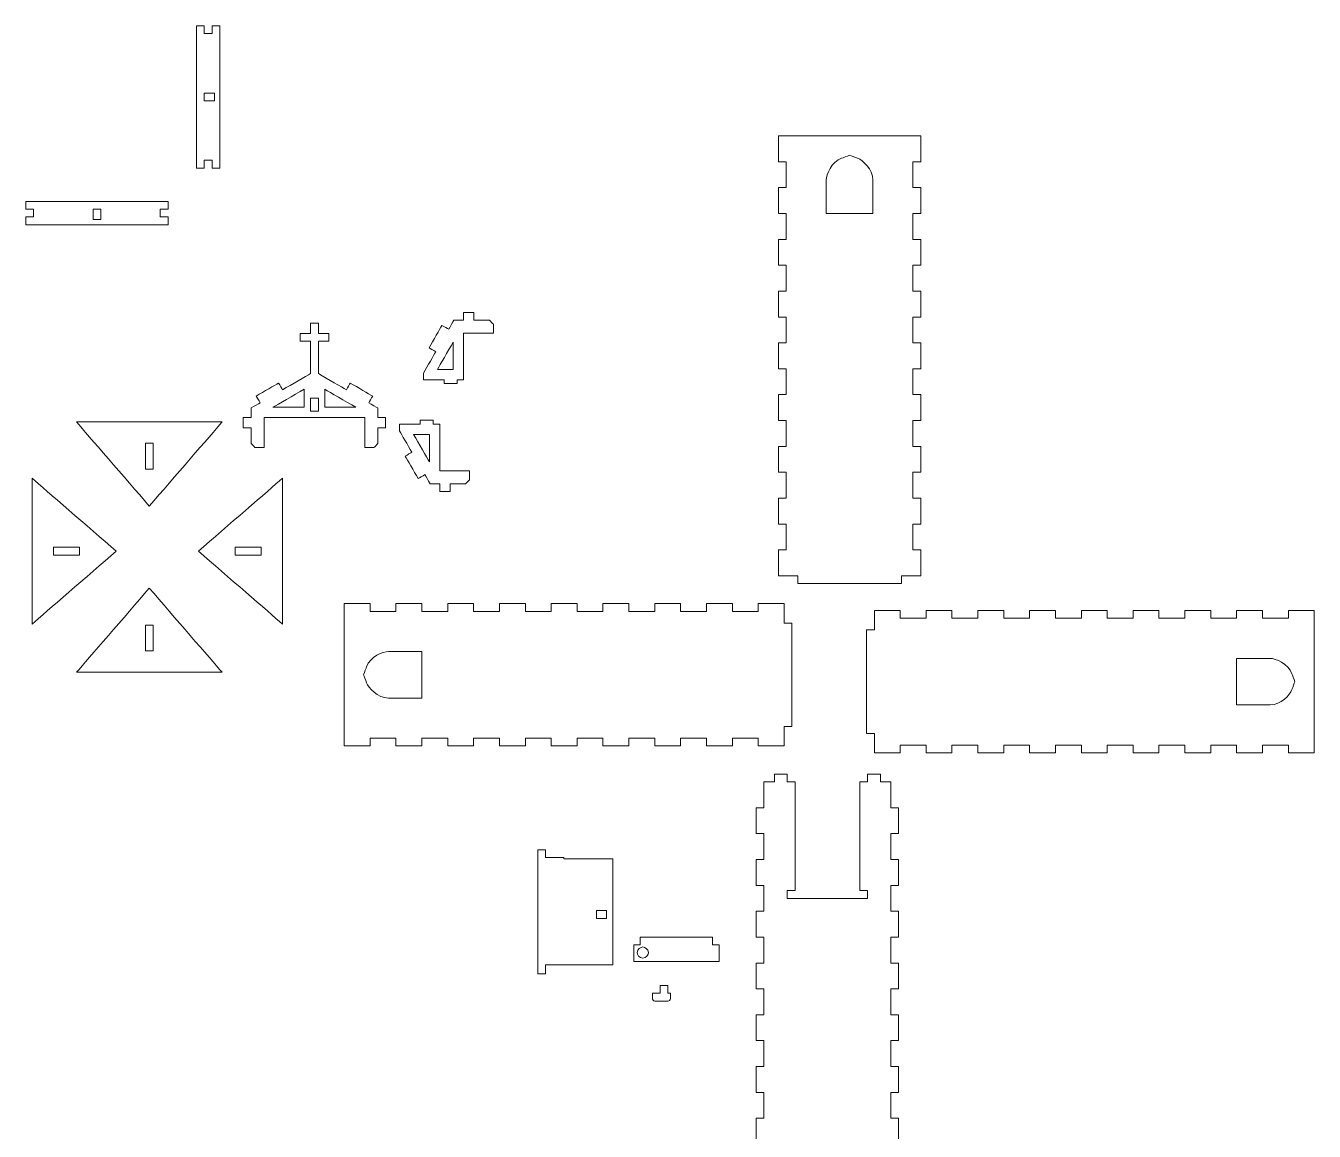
# Model space of a CAD drawing. Header units: millimetres. Extents: x -5059 to 5976, y -2595 to 3315.
# Drawn here: x 1437 to 2433, y 610 to 1464 of the extents above; entities that cross this region are included whole.
import ezdxf

# ---------------------------------------------------------------- set-up
doc = ezdxf.new("R2010")
doc.units = ezdxf.units.MM
doc.header["$MEASUREMENT"] = 0
doc.layers.add('Layer 1', color=7, linetype='Continuous')
doc.layers.add('Make2D$visible$lines', color=7, linetype='Continuous')

msp = doc.modelspace()

# ---------------------------------------------------------------- linework, layer by layer
at = {"layer": 'Layer 1', "color": 18, "lineweight": 9}
for points in [[(1575.0847, 1464.4595), (1573.0847, 1464.4595), (1570.0847, 1464.4595), (1569.0847, 1464.4595)], [(1569.0847, 1464.4595), (1569.0847, 1427.7928), (1569.0847, 1372.7928), (1569.0847, 1354.4595)], [(1575.0847, 1458.4595), (1575.0847, 1460.4595), (1575.0847, 1463.4595), (1575.0847, 1464.4595)], [(1587.0847, 1464.4595), (1585.0847, 1464.4595), (1582.0847, 1464.4595), (1581.0847, 1464.4595)], [(1581.0847, 1464.4595), (1581.0847, 1462.4595), (1581.0847, 1459.4595), (1581.0847, 1458.4595)], [(1587.0847, 1354.4595), (1587.0847, 1391.1262), (1587.0847, 1446.1262), (1587.0847, 1464.4595)], [(1581.0847, 1458.4595), (1579.0847, 1458.4595), (1576.0847, 1458.4595), (1575.0847, 1458.4595)], [(1575.0847, 1412.4595), (1575.0847, 1410.4595), (1575.0847, 1407.4595), (1575.0847, 1406.4595)], [(1583.0847, 1412.4595), (1580.418, 1412.4595), (1576.418, 1412.4595), (1575.0847, 1412.4595)], [(1575.0847, 1406.4595), (1577.7513, 1406.4595), (1581.7513, 1406.4595), (1583.0847, 1406.4595)], [(1583.0847, 1406.4595), (1583.0847, 1408.4595), (1583.0847, 1411.4595), (1583.0847, 1412.4595)], [(2018.8672, 1379.3497), (2055.5339, 1379.3497), (2110.5339, 1379.3497), (2128.8672, 1379.3497)], [(2018.8672, 1359.3497), (2018.8672, 1366.0164), (2018.8672, 1376.0164), (2018.8672, 1379.3497)], [(2128.8672, 1359.3497), (2128.8672, 1366.0164), (2128.8672, 1376.0164), (2128.8672, 1379.3497)], [(1569.0847, 1354.4595), (1571.0847, 1354.4595), (1574.0847, 1354.4595), (1575.0847, 1354.4595)], [(1575.0847, 1354.4595), (1575.0847, 1356.4595), (1575.0847, 1359.4595), (1575.0847, 1360.4595)], [(1575.0847, 1360.4595), (1577.0847, 1360.4595), (1580.0847, 1360.4595), (1581.0847, 1360.4595)], [(1581.0847, 1360.4595), (1581.0847, 1358.4595), (1581.0847, 1355.4595), (1581.0847, 1354.4595)], [(1581.0847, 1354.4595), (1583.0847, 1354.4595), (1586.0847, 1354.4595), (1587.0847, 1354.4595)], [(2024.8672, 1359.3497), (2022.8672, 1359.3497), (2019.8672, 1359.3497), (2018.8672, 1359.3497)], [(2024.8672, 1339.3497), (2024.8672, 1346.0164), (2024.8672, 1356.0164), (2024.8672, 1359.3497)], [(2067.7109, 1362.109), (2059.8151, 1359.2352), (2055.8672, 1349.3958), (2055.8672, 1345.1945)], [(2073.8672, 1364.3497), (2071.8151, 1363.6028), (2068.7369, 1362.4824), (2067.7109, 1362.109)], [(2080.0236, 1362.109), (2077.9715, 1362.8559), (2074.8933, 1363.9763), (2073.8672, 1364.3497)], [(2091.8672, 1345.1945), (2091.8672, 1353.597), (2083.9715, 1360.6721), (2080.0236, 1362.109)], [(2128.8672, 1359.3497), (2126.8672, 1359.3497), (2123.8672, 1359.3497), (2122.8672, 1359.3497)], [(2122.8672, 1359.3497), (2122.8672, 1352.6831), (2122.8672, 1342.6831), (2122.8672, 1339.3497)], [(2055.8672, 1345.1945), (2055.8672, 1336.5796), (2055.8672, 1323.6572), (2055.8672, 1319.3497)], [(2091.8672, 1319.3497), (2091.8672, 1327.9647), (2091.8672, 1340.8871), (2091.8672, 1345.1945)], [(2018.8672, 1339.3497), (2020.8672, 1339.3497), (2023.8672, 1339.3497), (2024.8672, 1339.3497)], [(2018.8672, 1319.3497), (2018.8672, 1326.0164), (2018.8672, 1336.0164), (2018.8672, 1339.3497)], [(2122.8672, 1339.3497), (2124.8672, 1339.3497), (2127.8672, 1339.3497), (2128.8672, 1339.3497)], [(2128.8672, 1319.3497), (2128.8672, 1326.0164), (2128.8672, 1336.0164), (2128.8672, 1339.3497)], [(1547.0889, 1328.7066), (1510.4223, 1328.7066), (1455.4223, 1328.7066), (1437.0889, 1328.7066)], [(1437.0889, 1328.7066), (1437.0889, 1326.7066), (1437.0889, 1323.7066), (1437.0889, 1322.7066)], [(1547.0889, 1322.7066), (1547.0889, 1324.7066), (1547.0889, 1327.7066), (1547.0889, 1328.7066)], [(1437.0889, 1322.7066), (1439.0889, 1322.7066), (1442.0889, 1322.7066), (1443.0889, 1322.7066)], [(1437.0889, 1316.7066), (1437.0889, 1314.7066), (1437.0889, 1311.7066), (1437.0889, 1310.7066)], [(1443.0889, 1316.7066), (1441.0889, 1316.7066), (1438.0889, 1316.7066), (1437.0889, 1316.7066)], [(1443.0889, 1322.7066), (1443.0889, 1320.7066), (1443.0889, 1317.7066), (1443.0889, 1316.7066)], [(1495.0889, 1322.7066), (1493.0889, 1322.7066), (1490.0889, 1322.7066), (1489.0889, 1322.7066)], [(1489.0889, 1322.7066), (1489.0889, 1320.04), (1489.0889, 1316.04), (1489.0889, 1314.7066)], [(1489.0889, 1314.7066), (1491.0889, 1314.7066), (1494.0889, 1314.7066), (1495.0889, 1314.7066)], [(1495.0889, 1314.7066), (1495.0889, 1317.3733), (1495.0889, 1321.3733), (1495.0889, 1322.7066)], [(1541.0889, 1316.7066), (1541.0889, 1318.7066), (1541.0889, 1321.7066), (1541.0889, 1322.7066)], [(1541.0889, 1322.7066), (1543.0889, 1322.7066), (1546.0889, 1322.7066), (1547.0889, 1322.7066)], [(1547.0889, 1316.7066), (1545.0889, 1316.7066), (1542.0889, 1316.7066), (1541.0889, 1316.7066)], [(1547.0889, 1310.7066), (1547.0889, 1312.7066), (1547.0889, 1315.7066), (1547.0889, 1316.7066)], [(2024.8672, 1319.3497), (2022.8672, 1319.3497), (2019.8672, 1319.3497), (2018.8672, 1319.3497)], [(2024.8672, 1299.3497), (2024.8672, 1306.0164), (2024.8672, 1316.0164), (2024.8672, 1319.3497)], [(2055.8672, 1319.3497), (2067.8672, 1319.3497), (2085.8672, 1319.3497), (2091.8672, 1319.3497)], [(2128.8672, 1319.3497), (2126.8672, 1319.3497), (2123.8672, 1319.3497), (2122.8672, 1319.3497)], [(2122.8672, 1319.3497), (2122.8672, 1312.6831), (2122.8672, 1302.6831), (2122.8672, 1299.3497)], [(1437.0889, 1310.7066), (1473.7556, 1310.7066), (1528.7556, 1310.7066), (1547.0889, 1310.7066)], [(2018.8672, 1299.3497), (2020.8672, 1299.3497), (2023.8672, 1299.3497), (2024.8672, 1299.3497)], [(2018.8672, 1279.3497), (2018.8672, 1286.0164), (2018.8672, 1296.0164), (2018.8672, 1299.3497)], [(2122.8672, 1299.3497), (2124.8672, 1299.3497), (2127.8672, 1299.3497), (2128.8672, 1299.3497)], [(2128.8672, 1299.3497), (2128.8672, 1292.6831), (2128.8672, 1282.6831), (2128.8672, 1279.3497)], [(2024.8672, 1279.3497), (2022.8672, 1279.3497), (2019.8672, 1279.3497), (2018.8672, 1279.3497)], [(2024.8672, 1259.3497), (2024.8672, 1266.0164), (2024.8672, 1276.0164), (2024.8672, 1279.3497)], [(2128.8672, 1279.3497), (2126.8672, 1279.3497), (2123.8672, 1279.3497), (2122.8672, 1279.3497)], [(2122.8672, 1279.3497), (2122.8672, 1272.6831), (2122.8672, 1262.6831), (2122.8672, 1259.3497)], [(2018.8672, 1259.3497), (2020.8672, 1259.3497), (2023.8672, 1259.3497), (2024.8672, 1259.3497)], [(2018.8672, 1239.3497), (2018.8672, 1246.0164), (2018.8672, 1256.0164), (2018.8672, 1259.3497)], [(2122.8672, 1259.3497), (2124.8672, 1259.3497), (2127.8672, 1259.3497), (2128.8672, 1259.3497)], [(2128.8672, 1259.3497), (2128.8672, 1252.6831), (2128.8672, 1242.6831), (2128.8672, 1239.3497)], [(1764.0012, 1229.8779), (1765.3465, 1232.208), (1767.3644, 1235.7032), (1768.0371, 1236.8682)], [(1768.0371, 1236.8682), (1770.5251, 1236.8682), (1774.2571, 1236.8682), (1775.5012, 1236.8682)], [(1775.5012, 1236.8682), (1775.5012, 1238.8682), (1775.5012, 1241.8682), (1775.5012, 1242.8682)], [(1775.5012, 1242.8682), (1778.1678, 1242.8682), (1782.1678, 1242.8682), (1783.5012, 1242.8682)], [(1783.5012, 1242.8682), (1783.5012, 1240.8682), (1783.5012, 1237.8682), (1783.5012, 1236.8682)], [(1783.5012, 1236.8682), (1787.5012, 1236.8682), (1793.5012, 1236.8682), (1795.5012, 1236.8682)], [(1795.5012, 1236.8682), (1796.5012, 1235.8682), (1798.0012, 1234.3682), (1798.5012, 1233.8682)], [(2024.8672, 1239.3497), (2022.8672, 1239.3497), (2019.8672, 1239.3497), (2018.8672, 1239.3497)], [(2024.8672, 1219.3497), (2024.8672, 1226.0164), (2024.8672, 1236.0164), (2024.8672, 1239.3497)], [(2128.8672, 1239.3497), (2126.8672, 1239.3497), (2123.8672, 1239.3497), (2122.8672, 1239.3497)], [(2122.8672, 1239.3497), (2122.8672, 1232.6831), (2122.8672, 1222.6831), (2122.8672, 1219.3497)], [(1649.2336, 1226.6106), (1651.9003, 1226.6106), (1655.9003, 1226.6106), (1657.2336, 1226.6106)], [(1649.2336, 1220.6106), (1649.2336, 1222.6106), (1649.2336, 1225.6106), (1649.2336, 1226.6106)], [(1657.2336, 1234.6106), (1659.2336, 1234.6106), (1662.2336, 1234.6106), (1663.2336, 1234.6106)], [(1657.2336, 1226.6106), (1657.2336, 1229.2773), (1657.2336, 1233.2773), (1657.2336, 1234.6106)], [(1663.2336, 1234.6106), (1663.2336, 1231.944), (1663.2336, 1227.944), (1663.2336, 1226.6106)], [(1663.2336, 1226.6106), (1665.9003, 1226.6106), (1669.9003, 1226.6106), (1671.2336, 1226.6106)], [(1671.2336, 1226.6106), (1671.2336, 1224.6106), (1671.2336, 1221.6106), (1671.2336, 1220.6106)], [(1748.805, 1215.5573), (1752.1383, 1221.3308), (1757.1383, 1229.9911), (1758.805, 1232.8779)], [(1758.805, 1232.8779), (1760.5371, 1231.8779), (1763.1351, 1230.3779), (1764.0012, 1229.8779)], [(1798.5012, 1226.8682), (1790.8345, 1226.8682), (1779.3345, 1226.8682), (1775.5012, 1226.8682)], [(1775.5012, 1226.8682), (1775.5012, 1214.8682), (1775.5012, 1196.8682), (1775.5012, 1190.8682)], [(1798.5012, 1233.8682), (1798.5012, 1231.5349), (1798.5012, 1228.0349), (1798.5012, 1226.8682)], [(1657.2336, 1220.6106), (1654.5669, 1220.6106), (1650.5669, 1220.6106), (1649.2336, 1220.6106)], [(1657.2336, 1195.6106), (1657.2336, 1203.944), (1657.2336, 1216.444), (1657.2336, 1220.6106)], [(1671.2336, 1220.6106), (1668.5669, 1220.6106), (1664.5669, 1220.6106), (1663.2336, 1220.6106)], [(1663.2336, 1220.6106), (1663.2336, 1212.2773), (1663.2336, 1199.7773), (1663.2336, 1195.6106)], [(1754.0012, 1212.5573), (1752.2691, 1213.5573), (1749.671, 1215.0573), (1748.805, 1215.5573)], [(1767.5012, 1219.94), (1763.4459, 1212.9161), (1757.363, 1202.3802), (1755.3353, 1198.8682)], [(1767.5012, 1198.8682), (1767.5012, 1205.8922), (1767.5012, 1216.4281), (1767.5012, 1219.94)], [(2018.8672, 1219.3497), (2020.8672, 1219.3497), (2023.8672, 1219.3497), (2024.8672, 1219.3497)], [(2018.8672, 1199.3497), (2018.8672, 1206.0164), (2018.8672, 1216.0164), (2018.8672, 1219.3497)], [(2122.8672, 1219.3497), (2124.8672, 1219.3497), (2127.8672, 1219.3497), (2128.8672, 1219.3497)], [(2128.8672, 1219.3497), (2128.8672, 1212.6831), (2128.8672, 1202.6831), (2128.8672, 1199.3497)], [(1744.4789, 1196.0644), (1747.653, 1201.562), (1752.4141, 1209.8085), (1754.0012, 1212.5573)], [(1635.5445, 1183.0884), (1642.7742, 1187.2625), (1653.6187, 1193.5236), (1657.2336, 1195.6106)], [(1663.2336, 1195.6106), (1670.4633, 1191.4365), (1681.3079, 1185.1754), (1684.9227, 1183.0884)], [(1744.4789, 1190.8682), (1744.4789, 1192.6003), (1744.4789, 1195.1984), (1744.4789, 1196.0644)], [(1755.3353, 1198.8682), (1759.3906, 1198.8682), (1765.4735, 1198.8682), (1767.5012, 1198.8682)], [(2024.8672, 1199.3497), (2022.8672, 1199.3497), (2019.8672, 1199.3497), (2018.8672, 1199.3497)], [(2024.8672, 1179.3497), (2024.8672, 1186.0164), (2024.8672, 1196.0164), (2024.8672, 1199.3497)], [(2128.8672, 1199.3497), (2126.8672, 1199.3497), (2123.8672, 1199.3497), (2122.8672, 1199.3497)], [(2122.8672, 1199.3497), (2122.8672, 1192.6831), (2122.8672, 1182.6831), (2122.8672, 1179.3497)], [(1615.224, 1178.2846), (1620.9975, 1181.6179), (1629.6577, 1186.6179), (1632.5445, 1188.2846)], [(1632.5445, 1188.2846), (1633.5445, 1186.5525), (1635.0445, 1183.9544), (1635.5445, 1183.0884)], [(1684.9227, 1183.0884), (1685.9227, 1184.8205), (1687.4227, 1187.4185), (1687.9227, 1188.2846)], [(1687.9227, 1188.2846), (1693.6962, 1184.9512), (1702.3565, 1179.9512), (1705.2432, 1178.2846)], [(1760.5012, 1190.8682), (1755.1604, 1190.8682), (1747.1493, 1190.8682), (1744.4789, 1190.8682)], [(1760.5012, 1187.8682), (1760.5012, 1188.8682), (1760.5012, 1190.3682), (1760.5012, 1190.8682)], [(1770.5012, 1187.8682), (1767.1678, 1187.8682), (1762.1678, 1187.8682), (1760.5012, 1187.8682)], [(1775.5012, 1190.8682), (1773.8345, 1190.8682), (1771.3345, 1190.8682), (1770.5012, 1190.8682)], [(1770.5012, 1190.8682), (1770.5012, 1189.8682), (1770.5012, 1188.3682), (1770.5012, 1187.8682)], [(1618.224, 1173.0884), (1617.224, 1174.8205), (1615.724, 1177.4185), (1615.224, 1178.2846)], [(1652.2336, 1183.4863), (1644.2097, 1178.8536), (1632.1738, 1171.9047), (1628.1618, 1169.5884)], [(1652.2336, 1169.5884), (1652.2336, 1174.221), (1652.2336, 1181.17), (1652.2336, 1183.4863)], [(1663.2336, 1176.5884), (1661.2336, 1176.5884), (1658.2336, 1176.5884), (1657.2336, 1176.5884)], [(1657.2336, 1176.5884), (1657.2336, 1173.2551), (1657.2336, 1168.2551), (1657.2336, 1166.5884)], [(1663.2336, 1166.5884), (1663.2336, 1169.9217), (1663.2336, 1174.9217), (1663.2336, 1176.5884)], [(1668.2336, 1183.4863), (1668.2336, 1178.8536), (1668.2336, 1171.9047), (1668.2336, 1169.5884)], [(1692.3054, 1169.5884), (1684.2815, 1174.221), (1672.2456, 1181.17), (1668.2336, 1183.4863)], [(1705.2432, 1178.2846), (1704.2432, 1176.5525), (1702.7432, 1173.9544), (1702.2432, 1173.0884)], [(2018.8672, 1179.3497), (2020.8672, 1179.3497), (2023.8672, 1179.3497), (2024.8672, 1179.3497)], [(2018.8672, 1159.3497), (2018.8672, 1166.0164), (2018.8672, 1176.0164), (2018.8672, 1179.3497)], [(2122.8672, 1179.3497), (2124.8672, 1179.3497), (2127.8672, 1179.3497), (2128.8672, 1179.3497)], [(2128.8672, 1179.3497), (2128.8672, 1172.6831), (2128.8672, 1162.6831), (2128.8672, 1159.3497)], [(1611.2336, 1169.0525), (1613.5637, 1170.3978), (1617.0589, 1172.4158), (1618.224, 1173.0884)], [(1611.2336, 1161.5884), (1611.2336, 1164.0764), (1611.2336, 1167.8085), (1611.2336, 1169.0525)], [(1628.1618, 1169.5884), (1636.1857, 1169.5884), (1648.2216, 1169.5884), (1652.2336, 1169.5884)], [(1657.2336, 1166.5884), (1659.2336, 1166.5884), (1662.2336, 1166.5884), (1663.2336, 1166.5884)], [(1668.2336, 1169.5884), (1676.2575, 1169.5884), (1688.2934, 1169.5884), (1692.3054, 1169.5884)], [(1702.2432, 1173.0884), (1704.5733, 1171.7431), (1708.0685, 1169.7252), (1709.2336, 1169.0525)], [(1709.2336, 1169.0525), (1709.2336, 1166.5645), (1709.2336, 1162.8324), (1709.2336, 1161.5884)], [(1532.5884, 1093.2378), (1513.822, 1114.9044), (1485.6724, 1147.4044), (1476.2892, 1158.2378)], [(1588.8876, 1158.2378), (1551.3548, 1158.2378), (1495.0556, 1158.2378), (1476.2892, 1158.2378)], [(1532.5884, 1093.2378), (1551.3548, 1114.9044), (1579.5044, 1147.4044), (1588.8876, 1158.2378)], [(1605.2336, 1153.5884), (1605.2336, 1156.2551), (1605.2336, 1160.2551), (1605.2336, 1161.5884)], [(1605.2336, 1161.5884), (1607.2336, 1161.5884), (1610.2336, 1161.5884), (1611.2336, 1161.5884)], [(1699.2336, 1161.5884), (1673.2336, 1161.5884), (1634.2336, 1161.5884), (1621.2336, 1161.5884)], [(1621.2336, 1161.5884), (1621.2336, 1153.9217), (1621.2336, 1142.4217), (1621.2336, 1138.5884)], [(1699.2336, 1138.5884), (1699.2336, 1146.2551), (1699.2336, 1157.7551), (1699.2336, 1161.5884)], [(1709.2336, 1161.5884), (1711.2336, 1161.5884), (1714.2336, 1161.5884), (1715.2336, 1161.5884)], [(1715.2336, 1161.5884), (1715.2336, 1158.9217), (1715.2336, 1154.9217), (1715.2336, 1153.5884)], [(1726.0433, 1156.5058), (1731.3841, 1156.5058), (1739.3952, 1156.5058), (1742.0655, 1156.5058)], [(1726.0433, 1151.3096), (1726.0433, 1153.0417), (1726.0433, 1155.6397), (1726.0433, 1156.5058)], [(1742.0655, 1159.5058), (1745.3989, 1159.5058), (1750.3989, 1159.5058), (1752.0655, 1159.5058)], [(1742.0655, 1156.5058), (1742.0655, 1157.5058), (1742.0655, 1159.0058), (1742.0655, 1159.5058)], [(1752.0655, 1159.5058), (1752.0655, 1158.5058), (1752.0655, 1157.0058), (1752.0655, 1156.5058)], [(1752.0655, 1156.5058), (1753.7322, 1156.5058), (1756.2322, 1156.5058), (1757.0655, 1156.5058)], [(1757.0655, 1156.5058), (1757.0655, 1144.5058), (1757.0655, 1126.5058), (1757.0655, 1120.5058)], [(2024.8672, 1159.3497), (2022.8672, 1159.3497), (2019.8672, 1159.3497), (2018.8672, 1159.3497)], [(2024.8672, 1139.3497), (2024.8672, 1146.0164), (2024.8672, 1156.0164), (2024.8672, 1159.3497)], [(2128.8672, 1159.3497), (2126.8672, 1159.3497), (2123.8672, 1159.3497), (2122.8672, 1159.3497)], [(2122.8672, 1159.3497), (2122.8672, 1152.6831), (2122.8672, 1142.6831), (2122.8672, 1139.3497)], [(1611.2336, 1153.5884), (1609.2336, 1153.5884), (1606.2336, 1153.5884), (1605.2336, 1153.5884)], [(1611.2336, 1141.5884), (1611.2336, 1145.5884), (1611.2336, 1151.5884), (1611.2336, 1153.5884)], [(1715.2336, 1153.5884), (1713.2336, 1153.5884), (1710.2336, 1153.5884), (1709.2336, 1153.5884)], [(1709.2336, 1153.5884), (1709.2336, 1149.5884), (1709.2336, 1143.5884), (1709.2336, 1141.5884)], [(1735.5655, 1134.8167), (1732.3915, 1140.3143), (1727.6304, 1148.5608), (1726.0433, 1151.3096)], [(1749.0655, 1148.5058), (1745.0103, 1148.5058), (1738.9274, 1148.5058), (1736.8997, 1148.5058)], [(1736.8997, 1148.5058), (1740.955, 1141.4818), (1747.0379, 1130.9459), (1749.0655, 1127.434)], [(1749.0655, 1127.434), (1749.0655, 1134.4579), (1749.0655, 1144.9938), (1749.0655, 1148.5058)], [(1535.5884, 1141.7378), (1533.5884, 1141.7378), (1530.5884, 1141.7378), (1529.5884, 1141.7378)], [(1529.5884, 1141.7378), (1529.5884, 1135.0711), (1529.5884, 1125.0711), (1529.5884, 1121.7378)], [(1535.5884, 1121.7378), (1535.5884, 1128.4044), (1535.5884, 1138.4044), (1535.5884, 1141.7378)], [(1614.2336, 1138.5884), (1613.2336, 1139.5884), (1611.7336, 1141.0884), (1611.2336, 1141.5884)], [(1621.2336, 1138.5884), (1618.9003, 1138.5884), (1615.4003, 1138.5884), (1614.2336, 1138.5884)], [(1706.2336, 1138.5884), (1703.9003, 1138.5884), (1700.4003, 1138.5884), (1699.2336, 1138.5884)], [(1709.2336, 1141.5884), (1708.2336, 1140.5884), (1706.7336, 1139.0884), (1706.2336, 1138.5884)], [(2018.8672, 1139.3497), (2020.8672, 1139.3497), (2023.8672, 1139.3497), (2024.8672, 1139.3497)], [(2018.8672, 1119.3497), (2018.8672, 1126.0164), (2018.8672, 1136.0164), (2018.8672, 1139.3497)], [(2122.8672, 1139.3497), (2124.8672, 1139.3497), (2127.8672, 1139.3497), (2128.8672, 1139.3497)], [(2128.8672, 1139.3497), (2128.8672, 1132.6831), (2128.8672, 1122.6831), (2128.8672, 1119.3497)], [(1730.3694, 1131.8167), (1732.1014, 1132.8167), (1734.6995, 1134.3167), (1735.5655, 1134.8167)], [(1740.3694, 1114.4961), (1737.0361, 1120.2696), (1732.0361, 1128.9299), (1730.3694, 1131.8167)], [(1529.5884, 1121.7378), (1531.5884, 1121.7378), (1534.5884, 1121.7378), (1535.5884, 1121.7378)], [(1745.5655, 1117.4961), (1743.8335, 1116.4961), (1741.2354, 1114.9961), (1740.3694, 1114.4961)], [(1749.6014, 1110.5058), (1748.2561, 1112.8359), (1746.2382, 1116.3311), (1745.5655, 1117.4961)], [(1757.0655, 1120.5058), (1764.7322, 1120.5058), (1776.2322, 1120.5058), (1780.0655, 1120.5058)], [(1780.0655, 1120.5058), (1780.0655, 1118.1724), (1780.0655, 1114.6724), (1780.0655, 1113.5058)], [(2024.8672, 1119.3497), (2022.8672, 1119.3497), (2019.8672, 1119.3497), (2018.8672, 1119.3497)], [(2024.8672, 1099.3497), (2024.8672, 1106.0164), (2024.8672, 1116.0164), (2024.8672, 1119.3497)], [(2128.8672, 1119.3497), (2126.8672, 1119.3497), (2123.8672, 1119.3497), (2122.8672, 1119.3497)], [(2122.8672, 1119.3497), (2122.8672, 1112.6831), (2122.8672, 1102.6831), (2122.8672, 1099.3497)], [(1506.9986, 1058.3667), (1485.3319, 1077.1331), (1452.8319, 1105.2827), (1441.9986, 1114.6659)], [(1441.9986, 1002.0675), (1441.9986, 1039.6003), (1441.9986, 1095.8995), (1441.9986, 1114.6659)], [(1570.521, 1058.3667), (1592.1876, 1077.1331), (1624.6876, 1105.2827), (1635.521, 1114.6659)], [(1635.521, 1002.0675), (1635.521, 1039.6003), (1635.521, 1095.8995), (1635.521, 1114.6659)], [(1757.0655, 1110.5058), (1754.5775, 1110.5058), (1750.8455, 1110.5058), (1749.6014, 1110.5058)], [(1757.0655, 1104.5058), (1757.0655, 1106.5058), (1757.0655, 1109.5058), (1757.0655, 1110.5058)], [(1765.0655, 1110.5058), (1765.0655, 1108.5058), (1765.0655, 1105.5058), (1765.0655, 1104.5058)], [(1777.0655, 1110.5058), (1773.0655, 1110.5058), (1767.0655, 1110.5058), (1765.0655, 1110.5058)], [(1780.0655, 1113.5058), (1779.0655, 1112.5058), (1777.5655, 1111.0058), (1777.0655, 1110.5058)], [(1765.0655, 1104.5058), (1762.3989, 1104.5058), (1758.3989, 1104.5058), (1757.0655, 1104.5058)], [(2018.8672, 1099.3497), (2020.8672, 1099.3497), (2023.8672, 1099.3497), (2024.8672, 1099.3497)], [(2018.8672, 1079.3497), (2018.8672, 1086.0164), (2018.8672, 1096.0164), (2018.8672, 1099.3497)], [(2122.8672, 1099.3497), (2124.8672, 1099.3497), (2127.8672, 1099.3497), (2128.8672, 1099.3497)], [(2128.8672, 1099.3497), (2128.8672, 1092.6831), (2128.8672, 1082.6831), (2128.8672, 1079.3497)], [(2024.8672, 1079.3497), (2022.8672, 1079.3497), (2019.8672, 1079.3497), (2018.8672, 1079.3497)], [(2024.8672, 1059.3497), (2024.8672, 1066.0164), (2024.8672, 1076.0164), (2024.8672, 1079.3497)], [(2128.8672, 1079.3497), (2126.8672, 1079.3497), (2123.8672, 1079.3497), (2122.8672, 1079.3497)], [(2122.8672, 1079.3497), (2122.8672, 1072.6831), (2122.8672, 1062.6831), (2122.8672, 1059.3497)], [(1506.9986, 1058.3667), (1485.3319, 1039.6003), (1452.8319, 1011.4507), (1441.9986, 1002.0675)], [(1458.4986, 1055.3667), (1458.4986, 1057.3667), (1458.4986, 1060.3667), (1458.4986, 1061.3667)], [(1458.4986, 1061.3667), (1465.1653, 1061.3667), (1475.1653, 1061.3667), (1478.4986, 1061.3667)], [(1478.4986, 1061.3667), (1478.4986, 1059.3667), (1478.4986, 1056.3667), (1478.4986, 1055.3667)], [(1570.521, 1058.3667), (1592.1876, 1039.6003), (1624.6876, 1011.4507), (1635.521, 1002.0675)], [(1599.021, 1061.3667), (1599.021, 1059.3667), (1599.021, 1056.3667), (1599.021, 1055.3667)], [(1619.021, 1061.3667), (1612.3543, 1061.3667), (1602.3543, 1061.3667), (1599.021, 1061.3667)], [(1619.021, 1055.3667), (1619.021, 1057.3667), (1619.021, 1060.3667), (1619.021, 1061.3667)], [(2018.8672, 1059.3497), (2020.8672, 1059.3497), (2023.8672, 1059.3497), (2024.8672, 1059.3497)], [(2018.8672, 1039.3497), (2018.8672, 1046.0164), (2018.8672, 1056.0164), (2018.8672, 1059.3497)], [(2122.8672, 1059.3497), (2124.8672, 1059.3497), (2127.8672, 1059.3497), (2128.8672, 1059.3497)], [(2128.8672, 1059.3497), (2128.8672, 1052.6831), (2128.8672, 1042.6831), (2128.8672, 1039.3497)], [(1478.4986, 1055.3667), (1471.8319, 1055.3667), (1461.8319, 1055.3667), (1458.4986, 1055.3667)], [(1599.021, 1055.3667), (1605.6876, 1055.3667), (1615.6876, 1055.3667), (1619.021, 1055.3667)], [(2018.8672, 1039.3497), (2023.8672, 1039.3497), (2031.3672, 1039.3497), (2033.8672, 1039.3497)], [(2033.8672, 1033.3497), (2033.8672, 1035.3497), (2033.8672, 1038.3497), (2033.8672, 1039.3497)], [(2113.8672, 1039.3497), (2113.8672, 1037.3497), (2113.8672, 1034.3497), (2113.8672, 1033.3497)], [(2113.8672, 1039.3497), (2118.8672, 1039.3497), (2126.3672, 1039.3497), (2128.8672, 1039.3497)], [(1532.5884, 1029.7154), (1513.822, 1008.0487), (1485.6724, 975.5487), (1476.2892, 964.7154)], [(1532.5884, 1029.7154), (1551.3548, 1008.0487), (1579.5044, 975.5487), (1588.8876, 964.7154)], [(2113.8672, 1033.3497), (2087.2006, 1033.3497), (2047.2006, 1033.3497), (2033.8672, 1033.3497)], [(1683.24, 1017.8257), (1683.24, 981.1591), (1683.24, 926.1591), (1683.24, 907.8257)], [(1703.24, 1017.8257), (1696.5733, 1017.8257), (1686.5733, 1017.8257), (1683.24, 1017.8257)], [(1703.24, 1011.8257), (1703.24, 1013.8257), (1703.24, 1016.8257), (1703.24, 1017.8257)], [(1723.24, 1017.8257), (1723.24, 1015.8257), (1723.24, 1012.8257), (1723.24, 1011.8257)], [(1743.24, 1017.8257), (1736.5733, 1017.8257), (1726.5733, 1017.8257), (1723.24, 1017.8257)], [(1743.24, 1011.8257), (1743.24, 1013.8257), (1743.24, 1016.8257), (1743.24, 1017.8257)], [(1763.24, 1017.8257), (1763.24, 1015.8257), (1763.24, 1012.8257), (1763.24, 1011.8257)], [(1783.24, 1017.8257), (1776.5733, 1017.8257), (1766.5733, 1017.8257), (1763.24, 1017.8257)], [(1783.24, 1011.8257), (1783.24, 1013.8257), (1783.24, 1016.8257), (1783.24, 1017.8257)], [(1803.24, 1017.8257), (1803.24, 1015.8257), (1803.24, 1012.8257), (1803.24, 1011.8257)], [(1823.24, 1017.8257), (1816.5733, 1017.8257), (1806.5733, 1017.8257), (1803.24, 1017.8257)], [(1823.24, 1011.8257), (1823.24, 1013.8257), (1823.24, 1016.8257), (1823.24, 1017.8257)], [(1843.24, 1017.8257), (1843.24, 1015.8257), (1843.24, 1012.8257), (1843.24, 1011.8257)], [(1863.24, 1017.8257), (1856.5733, 1017.8257), (1846.5733, 1017.8257), (1843.24, 1017.8257)], [(1863.24, 1011.8257), (1863.24, 1013.8257), (1863.24, 1016.8257), (1863.24, 1017.8257)], [(1883.24, 1017.8257), (1883.24, 1015.8257), (1883.24, 1012.8257), (1883.24, 1011.8257)], [(1903.24, 1017.8257), (1896.5733, 1017.8257), (1886.5733, 1017.8257), (1883.24, 1017.8257)], [(1903.24, 1011.8257), (1903.24, 1013.8257), (1903.24, 1016.8257), (1903.24, 1017.8257)], [(1923.24, 1017.8257), (1923.24, 1015.8257), (1923.24, 1012.8257), (1923.24, 1011.8257)], [(1943.24, 1017.8257), (1936.5733, 1017.8257), (1926.5733, 1017.8257), (1923.24, 1017.8257)], [(1943.24, 1011.8257), (1943.24, 1013.8257), (1943.24, 1016.8257), (1943.24, 1017.8257)], [(1963.24, 1017.8257), (1963.24, 1015.8257), (1963.24, 1012.8257), (1963.24, 1011.8257)], [(1983.24, 1017.8257), (1976.5733, 1017.8257), (1966.5733, 1017.8257), (1963.24, 1017.8257)], [(1983.24, 1011.8257), (1983.24, 1013.8257), (1983.24, 1016.8257), (1983.24, 1017.8257)], [(2003.24, 1017.8257), (2003.24, 1015.8257), (2003.24, 1012.8257), (2003.24, 1011.8257)], [(2023.24, 1017.8257), (2016.5733, 1017.8257), (2006.5733, 1017.8257), (2003.24, 1017.8257)], [(2023.24, 1017.8257), (2023.24, 1012.8257), (2023.24, 1005.3257), (2023.24, 1002.8257)], [(1723.24, 1011.8257), (1716.5733, 1011.8257), (1706.5733, 1011.8257), (1703.24, 1011.8257)], [(1763.24, 1011.8257), (1756.5733, 1011.8257), (1746.5733, 1011.8257), (1743.24, 1011.8257)], [(1803.24, 1011.8257), (1796.5733, 1011.8257), (1786.5733, 1011.8257), (1783.24, 1011.8257)], [(1843.24, 1011.8257), (1836.5733, 1011.8257), (1826.5733, 1011.8257), (1823.24, 1011.8257)], [(1883.24, 1011.8257), (1876.5733, 1011.8257), (1866.5733, 1011.8257), (1863.24, 1011.8257)], [(1923.24, 1011.8257), (1916.5733, 1011.8257), (1906.5733, 1011.8257), (1903.24, 1011.8257)], [(1963.24, 1011.8257), (1956.5733, 1011.8257), (1946.5733, 1011.8257), (1943.24, 1011.8257)], [(2003.24, 1011.8257), (1996.5733, 1011.8257), (1986.5733, 1011.8257), (1983.24, 1011.8257)], [(2093.015, 1012.4888), (2099.6817, 1012.4888), (2109.6817, 1012.4888), (2113.015, 1012.4888)], [(2093.015, 1012.4888), (2093.015, 1007.4888), (2093.015, 999.9888), (2093.015, 997.4888)], [(2113.015, 1012.4888), (2113.015, 1010.4888), (2113.015, 1007.4888), (2113.015, 1006.4888)], [(2113.015, 1006.4888), (2119.6817, 1006.4888), (2129.6817, 1006.4888), (2133.015, 1006.4888)], [(2133.015, 1006.4888), (2133.015, 1008.4888), (2133.015, 1011.4888), (2133.015, 1012.4888)], [(2133.015, 1012.4888), (2139.6817, 1012.4888), (2149.6817, 1012.4888), (2153.015, 1012.4888)], [(2153.015, 1012.4888), (2153.015, 1010.4888), (2153.015, 1007.4888), (2153.015, 1006.4888)], [(2153.015, 1006.4888), (2159.6817, 1006.4888), (2169.6817, 1006.4888), (2173.015, 1006.4888)], [(2173.015, 1006.4888), (2173.015, 1008.4888), (2173.015, 1011.4888), (2173.015, 1012.4888)], [(2173.015, 1012.4888), (2179.6817, 1012.4888), (2189.6817, 1012.4888), (2193.015, 1012.4888)], [(2193.015, 1012.4888), (2193.015, 1010.4888), (2193.015, 1007.4888), (2193.015, 1006.4888)], [(2193.015, 1006.4888), (2199.6817, 1006.4888), (2209.6817, 1006.4888), (2213.015, 1006.4888)], [(2213.015, 1006.4888), (2213.015, 1008.4888), (2213.015, 1011.4888), (2213.015, 1012.4888)], [(2213.015, 1012.4888), (2219.6817, 1012.4888), (2229.6817, 1012.4888), (2233.015, 1012.4888)], [(2233.015, 1012.4888), (2233.015, 1010.4888), (2233.015, 1007.4888), (2233.015, 1006.4888)], [(2233.015, 1006.4888), (2239.6817, 1006.4888), (2249.6817, 1006.4888), (2253.015, 1006.4888)], [(2253.015, 1006.4888), (2253.015, 1008.4888), (2253.015, 1011.4888), (2253.015, 1012.4888)], [(2253.015, 1012.4888), (2259.6817, 1012.4888), (2269.6817, 1012.4888), (2273.015, 1012.4888)], [(2273.015, 1012.4888), (2273.015, 1010.4888), (2273.015, 1007.4888), (2273.015, 1006.4888)], [(2273.015, 1006.4888), (2279.6817, 1006.4888), (2289.6817, 1006.4888), (2293.015, 1006.4888)], [(2293.015, 1006.4888), (2293.015, 1008.4888), (2293.015, 1011.4888), (2293.015, 1012.4888)], [(2293.015, 1012.4888), (2299.6817, 1012.4888), (2309.6817, 1012.4888), (2313.015, 1012.4888)], [(2313.015, 1012.4888), (2313.015, 1010.4888), (2313.015, 1007.4888), (2313.015, 1006.4888)], [(2313.015, 1006.4888), (2319.6817, 1006.4888), (2329.6817, 1006.4888), (2333.015, 1006.4888)], [(2333.015, 1006.4888), (2333.015, 1008.4888), (2333.015, 1011.4888), (2333.015, 1012.4888)], [(2333.015, 1012.4888), (2339.6817, 1012.4888), (2349.6817, 1012.4888), (2353.015, 1012.4888)], [(2353.015, 1012.4888), (2353.015, 1010.4888), (2353.015, 1007.4888), (2353.015, 1006.4888)], [(2353.015, 1006.4888), (2359.6817, 1006.4888), (2369.6817, 1006.4888), (2373.015, 1006.4888)], [(2373.015, 1006.4888), (2373.015, 1008.4888), (2373.015, 1011.4888), (2373.015, 1012.4888)], [(2373.015, 1012.4888), (2379.6817, 1012.4888), (2389.6817, 1012.4888), (2393.015, 1012.4888)], [(2393.015, 1012.4888), (2393.015, 1010.4888), (2393.015, 1007.4888), (2393.015, 1006.4888)], [(2393.015, 1006.4888), (2399.6817, 1006.4888), (2409.6817, 1006.4888), (2413.015, 1006.4888)], [(2413.015, 1006.4888), (2413.015, 1008.4888), (2413.015, 1011.4888), (2413.015, 1012.4888)], [(2413.015, 1012.4888), (2419.6817, 1012.4888), (2429.6817, 1012.4888), (2433.015, 1012.4888)], [(2433.015, 1012.4888), (2433.015, 975.8222), (2433.015, 920.8222), (2433.015, 902.4888)], [(1529.5884, 1001.2154), (1531.5884, 1001.2154), (1534.5884, 1001.2154), (1535.5884, 1001.2154)], [(1529.5884, 981.2154), (1529.5884, 987.8821), (1529.5884, 997.8821), (1529.5884, 1001.2154)], [(1535.5884, 1001.2154), (1535.5884, 994.5487), (1535.5884, 984.5487), (1535.5884, 981.2154)], [(2029.24, 1002.8257), (2027.24, 1002.8257), (2024.24, 1002.8257), (2023.24, 1002.8257)], [(2029.24, 922.8257), (2029.24, 949.4924), (2029.24, 989.4924), (2029.24, 1002.8257)], [(2087.015, 917.4888), (2087.015, 944.1555), (2087.015, 984.1555), (2087.015, 997.4888)], [(2087.015, 997.4888), (2089.015, 997.4888), (2092.015, 997.4888), (2093.015, 997.4888)], [(1535.5884, 981.2154), (1533.5884, 981.2154), (1530.5884, 981.2154), (1529.5884, 981.2154)], [(1700.4807, 968.9821), (1703.3545, 976.8779), (1713.1939, 980.8257), (1717.3952, 980.8257)], [(1717.3952, 980.8257), (1726.0101, 980.8257), (1738.9325, 980.8257), (1743.24, 980.8257)], [(1743.24, 980.8257), (1743.24, 968.8257), (1743.24, 950.8257), (1743.24, 944.8257)], [(1698.24, 962.8257), (1698.9869, 964.8779), (1700.1072, 967.9561), (1700.4807, 968.9821)], [(2373.015, 975.4888), (2373.015, 963.4888), (2373.015, 945.4888), (2373.015, 939.4888)], [(2398.8598, 975.4888), (2390.2449, 975.4888), (2377.3225, 975.4888), (2373.015, 975.4888)], [(2415.7743, 963.6452), (2412.9004, 971.541), (2403.061, 975.4888), (2398.8598, 975.4888)], [(1588.8876, 964.7154), (1551.3548, 964.7154), (1495.0556, 964.7154), (1476.2892, 964.7154)], [(1700.4807, 956.6694), (1699.7338, 958.7215), (1698.6134, 961.7997), (1698.24, 962.8257)], [(1717.3952, 944.8257), (1708.9927, 944.8257), (1701.9176, 952.7215), (1700.4807, 956.6694)], [(2418.015, 957.4888), (2417.2681, 959.541), (2416.1477, 962.6192), (2415.7743, 963.6452)], [(2415.7743, 951.3325), (2416.5212, 953.3846), (2417.6415, 956.4628), (2418.015, 957.4888)], [(2398.8598, 939.4888), (2407.2623, 939.4888), (2414.3373, 947.3846), (2415.7743, 951.3325)], [(1743.24, 944.8257), (1734.625, 944.8257), (1721.7026, 944.8257), (1717.3952, 944.8257)], [(2373.015, 939.4888), (2381.6299, 939.4888), (2394.5523, 939.4888), (2398.8598, 939.4888)], [(2023.24, 922.8257), (2025.24, 922.8257), (2028.24, 922.8257), (2029.24, 922.8257)], [(2023.24, 922.8257), (2023.24, 917.8257), (2023.24, 910.3257), (2023.24, 907.8257)], [(2093.015, 917.4888), (2091.015, 917.4888), (2088.015, 917.4888), (2087.015, 917.4888)], [(2093.015, 917.4888), (2093.015, 912.4888), (2093.015, 904.9888), (2093.015, 902.4888)], [(1703.24, 907.8257), (1696.5733, 907.8257), (1686.5733, 907.8257), (1683.24, 907.8257)], [(1703.24, 907.8257), (1703.24, 909.8257), (1703.24, 912.8257), (1703.24, 913.8257)], [(1703.24, 913.8257), (1709.9066, 913.8257), (1719.9066, 913.8257), (1723.24, 913.8257)], [(1723.24, 913.8257), (1723.24, 911.8257), (1723.24, 908.8257), (1723.24, 907.8257)], [(1743.24, 907.8257), (1736.5733, 907.8257), (1726.5733, 907.8257), (1723.24, 907.8257)], [(1743.24, 907.8257), (1743.24, 909.8257), (1743.24, 912.8257), (1743.24, 913.8257)], [(1743.24, 913.8257), (1749.9066, 913.8257), (1759.9066, 913.8257), (1763.24, 913.8257)], [(1763.24, 913.8257), (1763.24, 911.8257), (1763.24, 908.8257), (1763.24, 907.8257)], [(1763.24, 907.8257), (1769.9066, 907.8257), (1779.9066, 907.8257), (1783.24, 907.8257)], [(1783.24, 907.8257), (1783.24, 909.8257), (1783.24, 912.8257), (1783.24, 913.8257)], [(1783.24, 913.8257), (1789.9066, 913.8257), (1799.9066, 913.8257), (1803.24, 913.8257)], [(1803.24, 913.8257), (1803.24, 911.8257), (1803.24, 908.8257), (1803.24, 907.8257)], [(1803.24, 907.8257), (1809.9066, 907.8257), (1819.9066, 907.8257), (1823.24, 907.8257)], [(1823.24, 907.8257), (1823.24, 909.8257), (1823.24, 912.8257), (1823.24, 913.8257)], [(1823.24, 913.8257), (1829.9066, 913.8257), (1839.9066, 913.8257), (1843.24, 913.8257)], [(1843.24, 913.8257), (1843.24, 911.8257), (1843.24, 908.8257), (1843.24, 907.8257)], [(1843.24, 907.8257), (1849.9066, 907.8257), (1859.9066, 907.8257), (1863.24, 907.8257)], [(1863.24, 907.8257), (1863.24, 909.8257), (1863.24, 912.8257), (1863.24, 913.8257)], [(1863.24, 913.8257), (1869.9066, 913.8257), (1879.9066, 913.8257), (1883.24, 913.8257)], [(1883.24, 913.8257), (1883.24, 911.8257), (1883.24, 908.8257), (1883.24, 907.8257)], [(1883.24, 907.8257), (1889.9066, 907.8257), (1899.9066, 907.8257), (1903.24, 907.8257)], [(1903.24, 907.8257), (1903.24, 909.8257), (1903.24, 912.8257), (1903.24, 913.8257)], [(1903.24, 913.8257), (1909.9066, 913.8257), (1919.9066, 913.8257), (1923.24, 913.8257)], [(1923.24, 913.8257), (1923.24, 911.8257), (1923.24, 908.8257), (1923.24, 907.8257)], [(1923.24, 907.8257), (1929.9066, 907.8257), (1939.9066, 907.8257), (1943.24, 907.8257)], [(1943.24, 907.8257), (1943.24, 909.8257), (1943.24, 912.8257), (1943.24, 913.8257)], [(1943.24, 913.8257), (1949.9066, 913.8257), (1959.9066, 913.8257), (1963.24, 913.8257)], [(1963.24, 913.8257), (1963.24, 911.8257), (1963.24, 908.8257), (1963.24, 907.8257)], [(1963.24, 907.8257), (1969.9066, 907.8257), (1979.9066, 907.8257), (1983.24, 907.8257)], [(1983.24, 907.8257), (1983.24, 909.8257), (1983.24, 912.8257), (1983.24, 913.8257)], [(1983.24, 913.8257), (1989.9066, 913.8257), (1999.9066, 913.8257), (2003.24, 913.8257)], [(2003.24, 913.8257), (2003.24, 911.8257), (2003.24, 908.8257), (2003.24, 907.8257)], [(2003.24, 907.8257), (2009.9066, 907.8257), (2019.9066, 907.8257), (2023.24, 907.8257)], [(2133.015, 908.4888), (2126.3483, 908.4888), (2116.3483, 908.4888), (2113.015, 908.4888)], [(2113.015, 908.4888), (2113.015, 906.4888), (2113.015, 903.4888), (2113.015, 902.4888)], [(2133.015, 902.4888), (2133.015, 904.4888), (2133.015, 907.4888), (2133.015, 908.4888)], [(2173.015, 908.4888), (2166.3483, 908.4888), (2156.3483, 908.4888), (2153.015, 908.4888)], [(2153.015, 908.4888), (2153.015, 906.4888), (2153.015, 903.4888), (2153.015, 902.4888)], [(2173.015, 902.4888), (2173.015, 904.4888), (2173.015, 907.4888), (2173.015, 908.4888)], [(2213.015, 908.4888), (2206.3483, 908.4888), (2196.3483, 908.4888), (2193.015, 908.4888)], [(2193.015, 908.4888), (2193.015, 906.4888), (2193.015, 903.4888), (2193.015, 902.4888)], [(2213.015, 902.4888), (2213.015, 904.4888), (2213.015, 907.4888), (2213.015, 908.4888)], [(2253.015, 908.4888), (2246.3483, 908.4888), (2236.3483, 908.4888), (2233.015, 908.4888)], [(2233.015, 908.4888), (2233.015, 906.4888), (2233.015, 903.4888), (2233.015, 902.4888)], [(2253.015, 902.4888), (2253.015, 904.4888), (2253.015, 907.4888), (2253.015, 908.4888)], [(2293.015, 908.4888), (2286.3483, 908.4888), (2276.3483, 908.4888), (2273.015, 908.4888)], [(2273.015, 908.4888), (2273.015, 906.4888), (2273.015, 903.4888), (2273.015, 902.4888)], [(2293.015, 902.4888), (2293.015, 904.4888), (2293.015, 907.4888), (2293.015, 908.4888)], [(2333.015, 908.4888), (2326.3483, 908.4888), (2316.3483, 908.4888), (2313.015, 908.4888)], [(2313.015, 908.4888), (2313.015, 906.4888), (2313.015, 903.4888), (2313.015, 902.4888)], [(2333.015, 902.4888), (2333.015, 904.4888), (2333.015, 907.4888), (2333.015, 908.4888)], [(2373.015, 908.4888), (2366.3483, 908.4888), (2356.3483, 908.4888), (2353.015, 908.4888)], [(2353.015, 908.4888), (2353.015, 906.4888), (2353.015, 903.4888), (2353.015, 902.4888)], [(2373.015, 902.4888), (2373.015, 904.4888), (2373.015, 907.4888), (2373.015, 908.4888)], [(2413.015, 908.4888), (2406.3483, 908.4888), (2396.3483, 908.4888), (2393.015, 908.4888)], [(2393.015, 908.4888), (2393.015, 906.4888), (2393.015, 903.4888), (2393.015, 902.4888)], [(2413.015, 902.4888), (2413.015, 904.4888), (2413.015, 907.4888), (2413.015, 908.4888)], [(2113.015, 902.4888), (2106.3483, 902.4888), (2096.3483, 902.4888), (2093.015, 902.4888)], [(2153.015, 902.4888), (2146.3483, 902.4888), (2136.3483, 902.4888), (2133.015, 902.4888)], [(2193.015, 902.4888), (2186.3483, 902.4888), (2176.3483, 902.4888), (2173.015, 902.4888)], [(2233.015, 902.4888), (2226.3483, 902.4888), (2216.3483, 902.4888), (2213.015, 902.4888)], [(2273.015, 902.4888), (2266.3483, 902.4888), (2256.3483, 902.4888), (2253.015, 902.4888)], [(2313.015, 902.4888), (2306.3483, 902.4888), (2296.3483, 902.4888), (2293.015, 902.4888)], [(2353.015, 902.4888), (2346.3483, 902.4888), (2336.3483, 902.4888), (2333.015, 902.4888)], [(2373.015, 902.4888), (2379.6817, 902.4888), (2389.6817, 902.4888), (2393.015, 902.4888)], [(2413.015, 902.4888), (2419.6817, 902.4888), (2429.6817, 902.4888), (2433.015, 902.4888)], [(2007.6973, 860.0165), (2007.6973, 866.6832), (2007.6973, 876.6832), (2007.6973, 880.0165)], [(2015.6973, 880.0165), (2013.0307, 880.0165), (2009.0307, 880.0165), (2007.6973, 880.0165)], [(2015.6973, 886.0165), (2019.0307, 886.0165), (2024.0307, 886.0165), (2025.6973, 886.0165)], [(2015.6973, 880.0165), (2015.6973, 882.0165), (2015.6973, 885.0165), (2015.6973, 886.0165)], [(2025.6973, 886.0165), (2025.6973, 884.0165), (2025.6973, 881.0165), (2025.6973, 880.0165)], [(2031.6973, 880.0165), (2029.6973, 880.0165), (2026.6973, 880.0165), (2025.6973, 880.0165)], [(2031.6973, 880.0165), (2031.6973, 852.0165), (2031.6973, 810.0165), (2031.6973, 796.0165)], [(2081.6973, 796.0165), (2081.6973, 824.0165), (2081.6973, 866.0165), (2081.6973, 880.0165)], [(2087.6973, 880.0165), (2085.6973, 880.0165), (2082.6973, 880.0165), (2081.6973, 880.0165)], [(2087.6973, 886.0165), (2091.0307, 886.0165), (2096.0307, 886.0165), (2097.6973, 886.0165)], [(2087.6973, 880.0165), (2087.6973, 882.0165), (2087.6973, 885.0165), (2087.6973, 886.0165)], [(2097.6973, 886.0165), (2097.6973, 884.0165), (2097.6973, 881.0165), (2097.6973, 880.0165)], [(2105.6973, 880.0165), (2103.0307, 880.0165), (2099.0307, 880.0165), (2097.6973, 880.0165)], [(2105.6973, 880.0165), (2105.6973, 873.3498), (2105.6973, 863.3498), (2105.6973, 860.0165)], [(2001.6973, 860.0165), (2003.6973, 860.0165), (2006.6973, 860.0165), (2007.6973, 860.0165)], [(2001.6973, 840.0165), (2001.6973, 846.6832), (2001.6973, 856.6832), (2001.6973, 860.0165)], [(2105.6973, 860.0165), (2107.6973, 860.0165), (2110.6973, 860.0165), (2111.6973, 860.0165)], [(2111.6973, 860.0165), (2111.6973, 853.3498), (2111.6973, 843.3498), (2111.6973, 840.0165)], [(2007.6973, 840.0165), (2005.6973, 840.0165), (2002.6973, 840.0165), (2001.6973, 840.0165)], [(2007.6973, 820.0165), (2007.6973, 826.6832), (2007.6973, 836.6832), (2007.6973, 840.0165)], [(2105.6973, 840.0165), (2105.6973, 833.3498), (2105.6973, 823.3498), (2105.6973, 820.0165)], [(2111.6973, 840.0165), (2109.6973, 840.0165), (2106.6973, 840.0165), (2105.6973, 840.0165)], [(2001.6973, 820.0165), (2003.6973, 820.0165), (2006.6973, 820.0165), (2007.6973, 820.0165)], [(2001.6973, 800.0165), (2001.6973, 806.6832), (2001.6973, 816.6832), (2001.6973, 820.0165)], [(2105.6973, 820.0165), (2107.6973, 820.0165), (2110.6973, 820.0165), (2111.6973, 820.0165)], [(2111.6973, 820.0165), (2111.6973, 813.3498), (2111.6973, 803.3498), (2111.6973, 800.0165)], [(2007.6973, 800.0165), (2005.6973, 800.0165), (2002.6973, 800.0165), (2001.6973, 800.0165)], [(2007.6973, 780.0165), (2007.6973, 786.6832), (2007.6973, 796.6832), (2007.6973, 800.0165)], [(2105.6973, 800.0165), (2105.6973, 793.3498), (2105.6973, 783.3498), (2105.6973, 780.0165)], [(2111.6973, 800.0165), (2109.6973, 800.0165), (2106.6973, 800.0165), (2105.6973, 800.0165)], [(2025.6973, 796.0165), (2025.6973, 794.0165), (2025.6973, 791.0165), (2025.6973, 790.0165)], [(2031.6973, 796.0165), (2029.6973, 796.0165), (2026.6973, 796.0165), (2025.6973, 796.0165)], [(2025.6973, 790.0165), (2046.364, 790.0165), (2077.364, 790.0165), (2087.6973, 790.0165)], [(2087.6973, 796.0165), (2085.6973, 796.0165), (2082.6973, 796.0165), (2081.6973, 796.0165)], [(2087.6973, 790.0165), (2087.6973, 792.0165), (2087.6973, 795.0165), (2087.6973, 796.0165)], [(2001.6973, 780.0165), (2003.6973, 780.0165), (2006.6973, 780.0165), (2007.6973, 780.0165)], [(2001.6973, 760.0165), (2001.6973, 766.6832), (2001.6973, 776.6832), (2001.6973, 780.0165)], [(2105.6973, 780.0165), (2107.6973, 780.0165), (2110.6973, 780.0165), (2111.6973, 780.0165)], [(2111.6973, 780.0165), (2111.6973, 773.3498), (2111.6973, 763.3498), (2111.6973, 760.0165)], [(2007.6973, 760.0165), (2005.6973, 760.0165), (2002.6973, 760.0165), (2001.6973, 760.0165)], [(2007.6973, 740.0165), (2007.6973, 746.6832), (2007.6973, 756.6832), (2007.6973, 760.0165)], [(2105.6973, 760.0165), (2105.6973, 753.3498), (2105.6973, 743.3498), (2105.6973, 740.0165)], [(2111.6973, 760.0165), (2109.6973, 760.0165), (2106.6973, 760.0165), (2105.6973, 760.0165)], [(2001.6973, 740.0165), (2003.6973, 740.0165), (2006.6973, 740.0165), (2007.6973, 740.0165)], [(2001.6973, 720.0165), (2001.6973, 726.6832), (2001.6973, 736.6832), (2001.6973, 740.0165)], [(2105.6973, 740.0165), (2107.6973, 740.0165), (2110.6973, 740.0165), (2111.6973, 740.0165)], [(2111.6973, 740.0165), (2111.6973, 733.3498), (2111.6973, 723.3498), (2111.6973, 720.0165)], [(2007.6973, 720.0165), (2005.6973, 720.0165), (2002.6973, 720.0165), (2001.6973, 720.0165)], [(2007.6973, 700.0165), (2007.6973, 706.6832), (2007.6973, 716.6832), (2007.6973, 720.0165)], [(2105.6973, 720.0165), (2105.6973, 713.3498), (2105.6973, 703.3498), (2105.6973, 700.0165)], [(2111.6973, 720.0165), (2109.6973, 720.0165), (2106.6973, 720.0165), (2105.6973, 720.0165)], [(2001.6973, 700.0165), (2003.6973, 700.0165), (2006.6973, 700.0165), (2007.6973, 700.0165)], [(2001.6973, 680.0165), (2001.6973, 686.6832), (2001.6973, 696.6832), (2001.6973, 700.0165)], [(2105.6973, 700.0165), (2107.6973, 700.0165), (2110.6973, 700.0165), (2111.6973, 700.0165)], [(2111.6973, 700.0165), (2111.6973, 693.3498), (2111.6973, 683.3498), (2111.6973, 680.0165)], [(2007.6973, 680.0165), (2005.6973, 680.0165), (2002.6973, 680.0165), (2001.6973, 680.0165)], [(2007.6973, 660.0165), (2007.6973, 666.6832), (2007.6973, 676.6832), (2007.6973, 680.0165)], [(2105.6973, 680.0165), (2105.6973, 673.3498), (2105.6973, 663.3498), (2105.6973, 660.0165)], [(2111.6973, 680.0165), (2109.6973, 680.0165), (2106.6973, 680.0165), (2105.6973, 680.0165)], [(2001.6973, 660.0165), (2003.6973, 660.0165), (2006.6973, 660.0165), (2007.6973, 660.0165)], [(2001.6973, 640.0165), (2001.6973, 646.6832), (2001.6973, 656.6832), (2001.6973, 660.0165)], [(2105.6973, 660.0165), (2107.6973, 660.0165), (2110.6973, 660.0165), (2111.6973, 660.0165)], [(2111.6973, 660.0165), (2111.6973, 653.3498), (2111.6973, 643.3498), (2111.6973, 640.0165)], [(2007.6973, 640.0165), (2005.6973, 640.0165), (2002.6973, 640.0165), (2001.6973, 640.0165)], [(2007.6973, 620.0165), (2007.6973, 626.6832), (2007.6973, 636.6832), (2007.6973, 640.0165)], [(2105.6973, 640.0165), (2105.6973, 633.3498), (2105.6973, 623.3498), (2105.6973, 620.0165)], [(2111.6973, 640.0165), (2109.6973, 640.0165), (2106.6973, 640.0165), (2105.6973, 640.0165)], [(2001.6973, 620.0165), (2003.6973, 620.0165), (2006.6973, 620.0165), (2007.6973, 620.0165)], [(2001.6973, 600.0165), (2001.6973, 606.6832), (2001.6973, 616.6832), (2001.6973, 620.0165)], [(2105.6973, 620.0165), (2107.6973, 620.0165), (2110.6973, 620.0165), (2111.6973, 620.0165)], [(2111.6973, 620.0165), (2111.6973, 613.3498), (2111.6973, 603.3498), (2111.6973, 600.0165)]]:
    msp.add_open_spline(points, degree=3, dxfattribs=at)
at = {"layer": 'Make2D$visible$lines', "color": 18, "lineweight": 9}
for points in [[(1832.8698, 827.5666), (1834.8698, 827.5666), (1837.8698, 827.5666), (1838.8698, 827.5666)], [(1832.8698, 827.5666), (1832.8698, 795.5666), (1832.8698, 747.5666), (1832.8698, 731.5666)], [(1838.8698, 827.5666), (1838.8698, 825.5666), (1838.8698, 822.5666), (1838.8698, 821.5666)], [(1838.8698, 821.5666), (1843.5365, 821.5666), (1850.5365, 821.5666), (1852.8698, 821.5666)], [(1852.8698, 821.5666), (1852.8698, 821.2332), (1852.8698, 820.7332), (1852.8698, 820.5666)], [(1890.8698, 820.5666), (1878.2032, 820.5666), (1859.2032, 820.5666), (1852.8698, 820.5666)], [(1890.8698, 738.5666), (1890.8698, 765.8999), (1890.8698, 806.8999), (1890.8698, 820.5666)], [(1878.2521, 780.5666), (1878.2521, 778.5666), (1878.2521, 775.5666), (1878.2521, 774.5666)], [(1885.8698, 780.5666), (1883.3306, 780.5666), (1879.5217, 780.5666), (1878.2521, 780.5666)], [(1885.8698, 774.5666), (1885.8698, 776.5666), (1885.8698, 779.5666), (1885.8698, 780.5666)], [(1878.2521, 774.5666), (1880.7913, 774.5666), (1884.6002, 774.5666), (1885.8698, 774.5666)], [(1968.0234, 760.1217), (1949.3567, 760.1217), (1921.3567, 760.1217), (1912.0234, 760.1217)], [(1912.0234, 760.1217), (1912.0234, 758.1217), (1912.0234, 755.1217), (1912.0234, 754.1217)], [(1968.0234, 754.1217), (1968.0234, 756.1217), (1968.0234, 759.1217), (1968.0234, 760.1217)], [(1912.0234, 754.1217), (1910.3567, 754.1217), (1907.8567, 754.1217), (1907.0234, 754.1217)], [(1907.0234, 754.1217), (1907.0234, 749.7883), (1907.0234, 743.2883), (1907.0234, 741.1217)], [(1973.0234, 754.1217), (1971.3567, 754.1217), (1968.8567, 754.1217), (1968.0234, 754.1217)], [(1973.0234, 741.1217), (1973.0234, 745.455), (1973.0234, 751.955), (1973.0234, 754.1217)], [(1838.8698, 738.5666), (1838.8698, 736.2332), (1838.8698, 732.7332), (1838.8698, 731.5666)], [(1838.8698, 738.5666), (1856.2032, 738.5666), (1882.2032, 738.5666), (1890.8698, 738.5666)], [(1907.0234, 741.1217), (1929.0234, 741.1217), (1962.0234, 741.1217), (1973.0234, 741.1217)], [(1838.8698, 731.5666), (1836.8698, 731.5666), (1833.8698, 731.5666), (1832.8698, 731.5666)], [(1933.4469, 722.6117), (1931.4469, 722.6117), (1928.4469, 722.6117), (1927.4469, 722.6117)], [(1927.4469, 722.6117), (1927.4469, 720.6117), (1927.4469, 717.6117), (1927.4469, 716.6117)], [(1933.4469, 716.6117), (1933.4469, 718.6117), (1933.4469, 721.6117), (1933.4469, 722.6117)], [(1927.4469, 716.6117), (1925.4469, 716.6117), (1922.4469, 716.6117), (1921.4469, 716.6117)], [(1921.4469, 716.6117), (1921.4469, 715.2784), (1921.4469, 713.2784), (1921.4469, 712.6117)], [(1923.4469, 710.6117), (1922.1136, 710.6117), (1921.4469, 711.9451), (1921.4469, 712.6117)], [(1923.4469, 710.6117), (1926.7802, 710.6117), (1931.7802, 710.6117), (1933.4469, 710.6117)], [(1935.4469, 716.6117), (1934.7802, 716.6117), (1933.7802, 716.6117), (1933.4469, 716.6117)], [(1935.4469, 712.6117), (1935.4469, 711.2784), (1934.1136, 710.6117), (1933.4469, 710.6117)], [(1935.4469, 712.6117), (1935.4469, 713.9451), (1935.4469, 715.9451), (1935.4469, 716.6117)]]:
    msp.add_open_spline(points, degree=3, dxfattribs=at)
for points in [[(1914.0234, 743.8217), (1911.1567, 743.8217), (1909.7234, 746.6883), (1909.7234, 748.1217), (1909.7234, 748.1217), (1909.7234, 750.9883), (1912.5901, 752.4217), (1914.0234, 752.4217)], [(1914.0234, 743.8217), (1916.8901, 743.8217), (1918.3234, 746.6883), (1918.3234, 748.1217), (1918.3234, 748.1217), (1918.3234, 750.9883), (1915.4567, 752.4217), (1914.0234, 752.4217)]]:
    msp.add_open_spline(points, degree=3, knots=[0, 0, 0, 0, 0.33333333, 0.33333333, 0.33333333, 0.33333333, 1, 1, 1, 1], dxfattribs=at)

doc.saveas('drawing.dxf')
